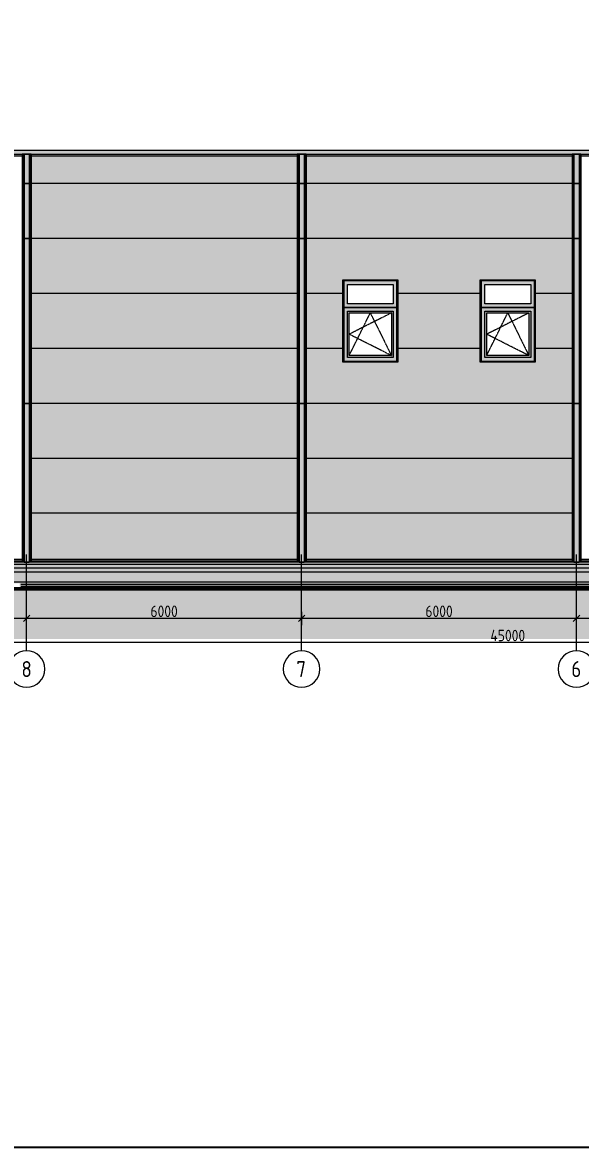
# Model space of a CAD drawing. Header units: millimetres. Extents: x 148937 to 2048786, y 870 to 351006.
# Drawn here: x 523319 to 535496, y 246432 to 270999 of the extents above; entities that cross this region are included whole.
import ezdxf

# ---------------------------------------------------------------- set-up
doc = ezdxf.new("R2010")
doc.units = ezdxf.units.MM
doc.linetypes.add('_ШПТ__20_т__2_5__Линия сетки', pattern=[25, 20, -2.5, 0, -2.5])
doc.linetypes.add('_ШТР__2__1_', pattern=[3, 2, -1])
doc.layers.get('Defpoints').update_dxf_attribs({"color": 4})
for name, color, linetype, lineweight, true_color in [('Каркас_Импост', 7, 'Continuous', 9, 0x0080c0), ('Линии', 7, 'Continuous', 9, 0x00a600), ('Монтажный зазор', 7, 'Continuous', 9, 0x808040), ('Окна', 7, 'Continuous', 9, 0x0080c0), ('Открывание', 7, '_ШТР__2__1_', 9, 0x373737)]:
    doc.layers.add(name, color=color, linetype=linetype, lineweight=lineweight, true_color=true_color)
for name, color, linetype, lineweight in [('Обобщенные модели', 7, 'Continuous', 18), ('Оси', 72, 'Continuous', 9), ('Перекрытия', 7, 'Continuous', 18), ('Размеры', 7, 'Continuous', 9), ('Стены', 7, 'Continuous', 18), ('Элементы узлов', 7, 'Continuous', 18)]:
    doc.layers.add(name, color=color, linetype=linetype, lineweight=lineweight)
doc.styles.add('GOST Common', font='GOST Common.ttf', dxfattribs={"width": 0.9, "height": 350})
doc.styles.add('GOST Common_1', font='GOST Common.ttf', dxfattribs={"width": 0.9, "height": 250})
doc.dimstyles.new('Основной_2_5_мм', dxfattribs={"dimscale": 304.8, "dimtxt": 251.428749, "dimasz": 0.463911, "dimexe": 0.492126, "dimexo": 0.492126, "dimgap": 0.098425, "dimtad": 1, "dimdec": 3, "dimrnd": 0.001, "dimdsep": 46, "dimtxsty": 'GOST Common_1', "dimblk1": 'OBLIQUE', "dimblk2": 'OBLIQUE', "dimsah": 1, "dimcen": 0.09, "dimdle": 0.492126, "dimazin": 2, "dimtfac": 1, "dimtdec": 4, "dimtix": 1, "dimtmove": 0, "dimatfit": 3, "dimfxl": 1, "dimtvp": 1, "dimtolj": 1, "dimtzin": 0, "dimlwd": 20, "dimlwe": 20, "dimarcsym": 2})
pattern_1 = [(236.31, (1066.07, 1244.6), (-1777.996, -3556.002), [641.07, -5769.6]), (236.31, (1101.63, 1137.9), (-1777.996, -3556.002), [384.64, -6026.03]), (236.31, (888.27, 1137.9), (-1777.996, -3556.002), [384.64, -6026.03])]

# ---------------------------------------------------------------- blocks, each defined once
blk = doc.blocks.new('102_Окно_1Створка_Ф_ГОСТ23166-99 - 1160х1750_1170_h-1445331-_О__Ф__10-1__Северный')
at = {"layer": 'Каркас_Импост', "true_color": 0xf7fbf5}
h = blk.add_hatch(color=7, dxfattribs=at)
h.paths.add_polyline_path([(-22239, 5995), (-21920, 5995), (-21920, 6575), (-23080, 6575), (-23080, 5995), (-22960, 5995)], flags=0)
h.paths.add_polyline_path([(-22960, 6075), (-23000, 6075), (-23000, 6495), (-22000, 6495), (-22000, 6075), (-22239, 6075)], flags=0)
h = blk.add_hatch(color=7, dxfattribs=at)
h.paths.add_polyline_path([(-22000, 4825), (-21920, 4825), (-21920, 5995), (-23080, 5995), (-23080, 4825), (-22040, 4825)], flags=0)
h.paths.add_polyline_path([(-23000, 4905), (-23000, 5915), (-22000, 5915), (-22000, 4905), (-22960, 4905)], flags=0)
h = blk.add_hatch(color=7, dxfattribs=at)
h.paths.add_polyline_path([(-23000, 4905), (-22000, 4905), (-22000, 5915), (-23000, 5915), (-23000, 5138)], flags=0)
h.paths.add_polyline_path([(-22888, 4945), (-22960, 4945), (-22960, 5875), (-22040, 5875), (-22040, 4945), (-22239, 4945)], flags=0)
at = {"layer": 'Монтажный зазор', "true_color": 0x7f7f7f}
h = blk.add_hatch(color=8, dxfattribs=at)
h.paths.add_polyline_path([(-23100, 4800), (-21900, 4800), (-21900, 6600), (-23100, 6600), (-23100, 4825)], flags=0)
h.paths.add_polyline_path([(-22960, 4825), (-23080, 4825), (-23080, 6575), (-21920, 6575), (-21920, 4825), (-22888, 4825)], flags=0)
at = {"layer": 'Монтажный зазор'}
h = blk.add_hatch(dxfattribs=at)
h.set_pattern_fill('FP_3', style=0, pattern_type=2)
h.set_pattern_definition(pattern_1)
h.paths.add_polyline_path([(-23000, 6075), (-22000, 6075), (-22000, 6495), (-23000, 6495), (-23000, 6300)], flags=0)
at = {"layer": 'Каркас_Импост', "color": 7}
for p, q in [((-23080, 6575), (-23080, 5995)), ((-21920, 6575), (-23080, 6575)), ((-23000, 6495), (-22000, 6495)), ((-23000, 6075), (-23000, 6495)), ((-22000, 6495), (-22000, 6075)), ((-21920, 5995), (-21920, 6575)), ((-23080, 5995), (-21920, 5995)), ((-23080, 5995), (-23080, 4825)), ((-21920, 5995), (-23080, 5995)), ((-22000, 6075), (-23000, 6075)), ((-23000, 5915), (-22000, 5915)), ((-23000, 4905), (-23000, 5915)), ((-22000, 5915), (-22000, 4905)), ((-21920, 4825), (-21920, 5995)), ((-22960, 5875), (-22040, 5875)), ((-22960, 4945), (-22960, 5875)), ((-22040, 5875), (-22040, 4945)), ((-22040, 4945), (-22960, 4945)), ((-23080, 4825), (-21920, 4825)), ((-22000, 4905), (-23000, 4905))]:
    blk.add_line(p, q, dxfattribs=at)
at = {"layer": 'Открывание', "color": 7}
for p, q in [((-22960, 4945), (-22500, 5875)), ((-22040, 5875), (-22960, 5410)), ((-22500, 5875), (-22040, 4945)), ((-22040, 4945), (-22960, 5410))]:
    blk.add_line(p, q, dxfattribs=at)
blk = doc.blocks.new('102_Окно_1Створка_Ф_ГОСТ23166-99 - 1160х1750_1170_h-V27-_О__Ф__10-1__Северный')
at = {"layer": 'Каркас_Импост', "true_color": 0xf7fbf5}
h = blk.add_hatch(color=7, dxfattribs=at)
h.paths.add_polyline_path([(-25960, 5995), (-24920, 5995), (-24920, 6575), (-26080, 6575), (-26080, 5995), (-26000, 5995)], flags=0)
h.paths.add_polyline_path([(-25960, 6075), (-26000, 6075), (-26000, 6495), (-25000, 6495), (-25000, 6075), (-25581, 6075)], flags=0)
h = blk.add_hatch(color=7, dxfattribs=at)
h.paths.add_polyline_path([(-26000, 4825), (-24920, 4825), (-24920, 5995), (-26080, 5995), (-26080, 4825), (-26030, 4825)], flags=0)
h.paths.add_polyline_path([(-26000, 4905), (-26000, 5915), (-25000, 5915), (-25000, 4905), (-25960, 4905)], flags=0)
h = blk.add_hatch(color=7, dxfattribs=at)
h.paths.add_polyline_path([(-26000, 4905), (-25000, 4905), (-25000, 5915), (-26000, 5915), (-26000, 5100)], flags=0)
h.paths.add_polyline_path([(-25960, 4945), (-25960, 5875), (-25040, 5875), (-25040, 4945), (-25481, 4945)], flags=0)
at = {"layer": 'Монтажный зазор', "true_color": 0x7f7f7f}
h = blk.add_hatch(color=8, dxfattribs=at)
h.paths.add_polyline_path([(-24925, 4800), (-24900, 4800), (-24900, 6600), (-26100, 6600), (-26100, 4800), (-24970, 4800)], flags=0)
h.paths.add_polyline_path([(-26075, 4825), (-26080, 4825), (-26080, 6575), (-24920, 6575), (-24920, 4825), (-26030, 4825)], flags=0)
at = {"layer": 'Монтажный зазор'}
h = blk.add_hatch(dxfattribs=at)
h.set_pattern_fill('FP_3', style=0, pattern_type=2)
h.set_pattern_definition(pattern_1)
h.paths.add_polyline_path([(-25581, 6075), (-25000, 6075), (-25000, 6495), (-26000, 6495), (-26000, 6075), (-25960, 6075)], flags=0)
at = {"layer": 'Каркас_Импост', "color": 7}
for p, q in [((-26080, 6575), (-26080, 5995)), ((-24920, 6575), (-26080, 6575)), ((-26000, 6495), (-25000, 6495)), ((-26000, 6075), (-26000, 6495)), ((-25000, 6495), (-25000, 6075)), ((-24920, 5995), (-24920, 6575)), ((-26080, 5995), (-24920, 5995)), ((-26080, 5995), (-26080, 4825)), ((-24920, 5995), (-26080, 5995)), ((-25000, 6075), (-26000, 6075)), ((-26000, 5915), (-25000, 5915)), ((-26000, 4905), (-26000, 5915)), ((-25000, 5915), (-25000, 4905)), ((-24920, 4825), (-24920, 5995)), ((-25960, 5875), (-25040, 5875)), ((-25960, 4945), (-25960, 5875)), ((-25040, 5875), (-25040, 4945)), ((-25040, 4945), (-25960, 4945)), ((-26080, 4825), (-24920, 4825)), ((-25000, 4905), (-26000, 4905))]:
    blk.add_line(p, q, dxfattribs=at)
at = {"layer": 'Открывание', "color": 7}
for p, q in [((-25960, 4945), (-25500, 5875)), ((-25040, 5875), (-25960, 5410)), ((-25500, 5875), (-25040, 4945)), ((-25040, 4945), (-25960, 5410))]:
    blk.add_line(p, q, dxfattribs=at)
blk = doc.blocks.new('190_ФЭ_Цоколь_Типовой - ФЭ-Ц1_140х80-1287199-_О__Ф__10-1__Северный')
at = {"layer": 'Обобщенные модели', "true_color": 0x9ea0a1}
h = blk.add_hatch(color=253, dxfattribs=at)
h.paths.add_polyline_path([(-33695, 482), (-33072, 482), (-33069, 491), (-33695, 491)], flags=0)
h.paths.add_polyline_path([(-11705, 482), (-11705, 491), (-14931, 491), (-14928, 482), (-11865, 482)], flags=0)
h.paths.add_polyline_path([(-15072, 482), (-15072, 482), (-15069, 491), (-20931, 491), (-20928, 482), (-17052, 482)], flags=0)
h.paths.add_polyline_path([(-32928, 482), (-27072, 482), (-27069, 491), (-32931, 491), (-32928, 482)], flags=0)
h.paths.add_polyline_path([(-26928, 482), (-21072, 482), (-21069, 491), (-26931, 491), (-26928, 482)], flags=0)
for points in [[(-11705, 491), (-11705, 492), (-11865, 491)], [(-26130, 435), (-11705, 435), (-11705, 452), (-14928, 452), (-14945, 435), (-15055, 435), (-15072, 452), (-20928, 452), (-20945, 435), (-21055, 435), (-21072, 452), (-26928, 452), (-26945, 435), (-27055, 435), (-27072, 452), (-32928, 452), (-32945, 435), (-33055, 435), (-33072, 452), (-33695, 452), (-33695, 435), (-26778, 435)], [(-33695, 385), (-11705, 385), (-11705, 435), (-33695, 435)], [(-22239, 305), (-11705, 305), (-11705, 385), (-33695, 385), (-33695, 305), (-24833, 305)], [(-11705, 225), (-11705, 305), (-33695, 305), (-33695, 225), (-11865, 225)]]:
    blk.add_hatch(color=253, dxfattribs=at).paths.add_polyline_path(points, flags=0)
h = blk.add_hatch(color=253, dxfattribs=at)
h.paths.add_polyline_path([(-33695, 452), (-33072, 452), (-33072, 482), (-33695, 482)], flags=0)
h.paths.add_polyline_path([(-11705, 452), (-11705, 482), (-14928, 482), (-14928, 452), (-11865, 452)], flags=0)
h.paths.add_polyline_path([(-15072, 452), (-15072, 452), (-15072, 482), (-20928, 482), (-20928, 452), (-15072, 452)], flags=0)
h.paths.add_polyline_path([(-32928, 452), (-27072, 452), (-27072, 482), (-32928, 482), (-32928, 452)], flags=0)
h.paths.add_polyline_path([(-21072, 452), (-21072, 452), (-21072, 482), (-26928, 482), (-26928, 452), (-21072, 452)], flags=0)
at = {"layer": 'Линии', "color": 7, "lineweight": 18}
for p, q in [((-33695, 491), (-33695, 492)), ((-33098, 492), (-33695, 492)), ((-33695, 482), (-33695, 491)), ((-27098, 492), (-32902, 492)), ((-21098, 492), (-26902, 492)), ((-15098, 492), (-20902, 492)), ((-11705, 492), (-14902, 492)), ((-11705, 492), (-11705, 491)), ((-11705, 491), (-11705, 482)), ((-33695, 482), (-33695, 452)), ((-33695, 435), (-33695, 452)), ((-33695, 385), (-33695, 435)), ((-33695, 315), (-33695, 385)), ((-33695, 305), (-33695, 315)), ((-33695, 305), (-33695, 225)), ((-11705, 452), (-11705, 482)), ((-11705, 452), (-11705, 435)), ((-11705, 435), (-11705, 385)), ((-11705, 385), (-11705, 315)), ((-11705, 315), (-11705, 305)), ((-11705, 225), (-11705, 305)), ((-33695, 225), (-11705, 225))]:
    blk.add_line(p, q, dxfattribs=at)
at = {"layer": 'Обобщенные модели'}
for p, q in [((-33069, 491), (-33695, 491)), ((-27069, 491), (-32931, 491)), ((-21069, 491), (-26931, 491)), ((-15069, 491), (-20931, 491)), ((-11705, 491), (-14931, 491)), ((-33072, 482), (-33695, 482)), ((-33695, 452), (-33072, 452)), ((-11705, 435), (-33695, 435)), ((-11705, 385), (-33695, 385)), ((-11705, 305), (-33695, 305)), ((-27072, 482), (-32928, 482)), ((-32928, 452), (-27072, 452)), ((-21072, 482), (-26928, 482)), ((-26928, 452), (-21072, 452)), ((-15072, 482), (-20928, 482)), ((-20928, 452), (-15072, 452)), ((-11705, 482), (-14928, 482)), ((-14928, 452), (-11705, 452))]:
    blk.add_line(p, q, dxfattribs=at)
blk = doc.blocks.new('190_ФЭ_Стена_Стык вертикальный - ФЭ-C1_110-1292203-_О__Ф__10-1__Северный')
at = {"layer": 'Обобщенные модели', "true_color": 0xcfd0cf}
for points in [[(-39072, 492), (-39072, 3900), (-39098, 3900), (-39098, 492)], [(-39055, 435), (-39055, 3900), (-39072, 3900), (-39072, 492), (-39069, 491), (-39072, 482), (-39072, 452), (-39060, 440)], [(-38945, 435), (-38945, 3900), (-39055, 3900), (-39055, 435), (-38990, 435)], [(-38945, 435), (-38928, 452), (-38928, 482), (-38931, 491), (-38928, 492), (-38928, 3900), (-38945, 3900), (-38945, 440)], [(-38902, 492), (-38902, 3900), (-38928, 3900), (-38928, 492)]]:
    blk.add_hatch(color=254, dxfattribs=at).paths.add_polyline_path(points, flags=0)
at = {"layer": 'Линии', "color": 7, "lineweight": 18}
for p, q in [((-39072, 3900), (-39098, 3900)), ((-39098, 3900), (-39098, 491)), ((-39055, 3900), (-39072, 3900)), ((-38945, 3900), (-39055, 3900)), ((-38928, 3900), (-38945, 3900)), ((-38902, 3900), (-38928, 3900)), ((-38902, 3900), (-38902, 491)), ((-39098, 482), (-39098, 452)), ((-39098, 452), (-39072, 452)), ((-39072, 452), (-39055, 435)), ((-39055, 435), (-38945, 435)), ((-38945, 435), (-38928, 452)), ((-38928, 452), (-38902, 452)), ((-38902, 482), (-38902, 452))]:
    blk.add_line(p, q, dxfattribs=at)
at = {"layer": 'Обобщенные модели'}
for p, q in [((-39072, 3900), (-39072, 491)), ((-39055, 3900), (-39055, 435)), ((-38945, 3900), (-38945, 435)), ((-38928, 3900), (-38928, 491)), ((-39072, 482), (-39072, 452)), ((-38928, 482), (-38928, 452))]:
    blk.add_line(p, q, dxfattribs=at)
blk = doc.blocks.new('190_ФЭ_Стена_Стык вертикальный - ФЭ-C1_110-1291943-_О__Ф__10-1__Северный')
at = {"layer": 'Обобщенные модели', "true_color": 0xcfd0cf}
for points in [[(-39072, 7500), (-39072, 8700), (-39098, 8700), (-39097, 7500), (-39088, 7500)], [(-39055, 7500), (-39055, 8700), (-39072, 8700), (-39072, 7500)], [(-38945, 7500), (-38945, 8700), (-39055, 8700), (-39055, 7500), (-38990, 7500)], [(-38945, 7500), (-38928, 7500), (-38928, 8700), (-38945, 8700), (-38945, 8661)], [(-38902, 7500), (-38902, 8700), (-38928, 8700), (-38928, 7500), (-38903, 7500)]]:
    blk.add_hatch(color=254, dxfattribs=at).paths.add_polyline_path(points, flags=0)
at = {"layer": 'Линии', "color": 7, "lineweight": 18}
for p, q in [((-39072, 8700), (-39098, 8700)), ((-39098, 8700), (-39098, 7500)), ((-39055, 8700), (-39072, 8700)), ((-38945, 8700), (-39055, 8700)), ((-38928, 8700), (-38945, 8700)), ((-38902, 8700), (-38928, 8700)), ((-38902, 8700), (-38902, 7500)), ((-39098, 7500), (-39072, 7500)), ((-39072, 7500), (-39055, 7500)), ((-39055, 7500), (-38945, 7500)), ((-38945, 7500), (-38928, 7500)), ((-38928, 7500), (-38902, 7500))]:
    blk.add_line(p, q, dxfattribs=at)
at = {"layer": 'Обобщенные модели'}
for p, q in [((-39072, 8700), (-39072, 7500)), ((-39055, 8700), (-39055, 7500)), ((-38945, 8700), (-38945, 7500)), ((-38928, 8700), (-38928, 7500))]:
    blk.add_line(p, q, dxfattribs=at)
blk = doc.blocks.new('190_ФЭ_Стена_Стык вертикальный - ФЭ-C1_110-1292370-_О__Ф__10-1__Северный')
at = {"layer": 'Обобщенные модели', "true_color": 0xcfd0cf}
for points in [[(-39072, 3900), (-39072, 7500), (-39098, 7500), (-39098, 3900)], [(-39055, 3900), (-39055, 7500), (-39072, 7500), (-39072, 3900)], [(-38945, 3900), (-38945, 7500), (-39055, 7500), (-39055, 3900), (-38990, 3900)], [(-38928, 3900), (-38928, 7500), (-38945, 7500), (-38945, 3900)], [(-38902, 3900), (-38902, 7500), (-38928, 7500), (-38928, 3900)]]:
    blk.add_hatch(color=254, dxfattribs=at).paths.add_polyline_path(points, flags=0)
at = {"layer": 'Линии', "color": 7, "lineweight": 18}
for p, q in [((-39072, 7500), (-39098, 7500)), ((-39098, 7500), (-39098, 3900)), ((-39055, 7500), (-39072, 7500)), ((-38945, 7500), (-39055, 7500)), ((-38928, 7500), (-38945, 7500)), ((-38902, 7500), (-38928, 7500)), ((-38902, 7500), (-38902, 3900)), ((-39098, 3900), (-39072, 3900)), ((-39072, 3900), (-39055, 3900)), ((-39055, 3900), (-38945, 3900)), ((-38945, 3900), (-38928, 3900)), ((-38928, 3900), (-38902, 3900))]:
    blk.add_line(p, q, dxfattribs=at)
at = {"layer": 'Обобщенные модели'}
for p, q in [((-39072, 7500), (-39072, 3900)), ((-39055, 7500), (-39055, 3900)), ((-38945, 7500), (-38945, 3900)), ((-38928, 7500), (-38928, 3900))]:
    blk.add_line(p, q, dxfattribs=at)
blk = doc.blocks.new('190_ФЭ_Стена_Стык вертикальный - ФЭ-C1_110-1306445-_О__Ф__10-1__Северный')
at = {"layer": 'Обобщенные модели', "true_color": 0xcfd0cf}
for points in [[(-39055, 8700), (-39055, 9340), (-39072, 9340), (-39072, 8700)], [(-38945, 8700), (-38945, 9340), (-39055, 9340), (-39055, 8700), (-38990, 8700)], [(-38928, 8700), (-38928, 9340), (-38945, 9340), (-38945, 8700)], [(-39072, 8700), (-39072, 9307), (-39098, 9307), (-39098, 8700)], [(-38902, 8700), (-38902, 9307), (-38928, 9307), (-38928, 8700)]]:
    blk.add_hatch(color=254, dxfattribs=at).paths.add_polyline_path(points, flags=0)
at = {"layer": 'Линии', "color": 7, "lineweight": 18}
for p, q in [((-39072, 9340), (-39098, 9340)), ((-39098, 9340), (-39098, 8700)), ((-39055, 9340), (-39072, 9340)), ((-38945, 9340), (-39055, 9340)), ((-38928, 9340), (-38945, 9340)), ((-38902, 9340), (-38928, 9340)), ((-38902, 9340), (-38902, 8700)), ((-39098, 8700), (-39072, 8700)), ((-39072, 8700), (-39055, 8700)), ((-39055, 8700), (-38945, 8700)), ((-38945, 8700), (-38928, 8700)), ((-38928, 8700), (-38902, 8700))]:
    blk.add_line(p, q, dxfattribs=at)
at = {"layer": 'Обобщенные модели'}
for p, q in [((-39072, 9340), (-39072, 8700)), ((-39055, 9340), (-39055, 8700)), ((-38945, 9340), (-38945, 8700)), ((-38928, 9340), (-38928, 8700))]:
    blk.add_line(p, q, dxfattribs=at)
blk = doc.blocks.new('190_ФЭ_Парапет_Сэндвич - ФЭ-К1_150-1300843-_О__Ф__10-1__Северный')
at = {"layer": 'Обобщенные модели', "true_color": 0xcfd0cf}
for points in [[(-15755, 9340), (-14705, 9340), (-14705, 9420), (-45295, 9420), (-45295, 9340), (-17052, 9340)], [(-32614, 9307), (-27072, 9307), (-27072, 9340), (-26928, 9340), (-26928, 9307), (-21072, 9307), (-21072, 9340), (-20928, 9340), (-20928, 9307), (-15072, 9307), (-15072, 9340), (-45048, 9340), (-45048, 9307), (-39072, 9307), (-39072, 9340), (-38928, 9340), (-38928, 9307), (-33072, 9307), (-33072, 9340), (-32928, 9340), (-32928, 9307)]]:
    blk.add_hatch(color=254, dxfattribs=at).paths.add_polyline_path(points, flags=0)
at = {"layer": 'Линии', "color": 7, "lineweight": 18}
for p, q in [((-14705, 9420), (-45295, 9420)), ((-45295, 9340), (-14705, 9340)), ((-38928, 9307), (-33072, 9307)), ((-32928, 9307), (-27072, 9307)), ((-26928, 9307), (-21072, 9307)), ((-20928, 9307), (-15072, 9307))]:
    blk.add_line(p, q, dxfattribs=at)
blk = doc.blocks.new('Ось сетки - Круг_Ø8 мм-6577-_О__Ф__10-1__Северный')
at = {"layer": 'Оси', "lineweight": 20}
for start, end in [(360, 180), (180, 360)]:
    blk.add_arc((0, -1900), 400, start, end, dxfattribs=at)
blk = doc.blocks.new('_Oblique')
at = {"color": 0, "linetype": 'ByBlock', "lineweight": -2}
blk.add_line((-0.5, -0.5), (0.5, 0.5), dxfattribs=at)
blk = doc.blocks.new('*D401')
at = {"layer": 'Defpoints', "color": 0, "transparency": 16777216}
for p in [(529409, 258281), (529409, 257986), (535409, 257886)]:
    blk.add_point(p, dxfattribs=at)
at = {"layer": 'Размеры', "color": 0, "lineweight": 20, "transparency": 16777216}
for p, q in [((535559, 257986), (529259, 257986)), ((529409, 258131), (529409, 257836)), ((535409, 258036), (535409, 258136))]:
    blk.add_line(p, q, dxfattribs=at)
at = {"layer": 'Размеры', "color": 0, "lineweight": 20, "transparency": 16777216, "xscale": 141.4, "yscale": 141.4, "zscale": 141.4, "rotation": 180}
blk.add_blockref('_Oblique', (529409, 257986), dxfattribs=at)
at = {"layer": 'Размеры', "color": 0, "lineweight": 20, "transparency": 16777216, "xscale": 141.4, "yscale": 141.4, "zscale": 141.4}
blk.add_blockref('_Oblique', (535409, 257986), dxfattribs=at)
at = {"layer": 'Размеры', "color": 0, "lineweight": 20, "transparency": 16777216, "insert": (532409, 258141), "char_height": 250, "width": 756.84, "attachment_point": 5, "style": 'GOST Common_1'}
blk.add_mtext('\\A1;6000', dxfattribs=at)
blk = doc.blocks.new('*D402')
at = {"layer": 'Defpoints', "color": 0, "transparency": 16777216}
for p in [(529409, 258281), (523409, 257986), (523409, 257886)]:
    blk.add_point(p, dxfattribs=at)
at = {"layer": 'Размеры', "color": 0, "lineweight": 20, "transparency": 16777216}
for p, q in [((529559, 257986), (523259, 257986)), ((523409, 258036), (523409, 258136)), ((529409, 258131), (529409, 257836))]:
    blk.add_line(p, q, dxfattribs=at)
at = {"layer": 'Размеры', "color": 0, "lineweight": 20, "transparency": 16777216, "xscale": 141.4, "yscale": 141.4, "zscale": 141.4, "rotation": 180}
blk.add_blockref('_Oblique', (523409, 257986), dxfattribs=at)
at = {"layer": 'Размеры', "color": 0, "lineweight": 20, "transparency": 16777216, "xscale": 141.4, "yscale": 141.4, "zscale": 141.4}
blk.add_blockref('_Oblique', (529409, 257986), dxfattribs=at)
at = {"layer": 'Размеры', "color": 0, "lineweight": 20, "transparency": 16777216, "insert": (526409, 258141), "char_height": 250, "width": 756.84, "attachment_point": 5, "style": 'GOST Common_1'}
blk.add_mtext('\\A1;6000', dxfattribs=at)
blk = doc.blocks.new('*D403')
at = {"layer": 'Defpoints', "color": 0, "transparency": 16777216}
for p in [(517409, 258281), (517409, 257986), (523409, 257886)]:
    blk.add_point(p, dxfattribs=at)
at = {"layer": 'Размеры', "color": 0, "lineweight": 20, "transparency": 16777216}
for p, q in [((523559, 257986), (517259, 257986)), ((517409, 258131), (517409, 257836)), ((523409, 258036), (523409, 258136))]:
    blk.add_line(p, q, dxfattribs=at)
at = {"layer": 'Размеры', "color": 0, "lineweight": 20, "transparency": 16777216, "xscale": 141.4, "yscale": 141.4, "zscale": 141.4, "rotation": 180}
blk.add_blockref('_Oblique', (517409, 257986), dxfattribs=at)
at = {"layer": 'Размеры', "color": 0, "lineweight": 20, "transparency": 16777216, "xscale": 141.4, "yscale": 141.4, "zscale": 141.4}
blk.add_blockref('_Oblique', (523409, 257986), dxfattribs=at)
at = {"layer": 'Размеры', "color": 0, "lineweight": 20, "transparency": 16777216, "insert": (520409, 258141), "char_height": 250, "width": 756.84, "attachment_point": 5, "style": 'GOST Common_1'}
blk.add_mtext('\\A1;6000', dxfattribs=at)
blk = doc.blocks.new('*D405')
at = {"layer": 'Defpoints', "color": 0, "transparency": 16777216}
for p in [(511409, 257458), (511409, 257358), (556409, 257358)]:
    blk.add_point(p, dxfattribs=at)
at = {"layer": 'Размеры', "color": 0, "lineweight": 20, "transparency": 16777216}
for p, q in [((511409, 257508), (511409, 257608)), ((556409, 257508), (556409, 257608)), ((556559, 257458), (511259, 257458))]:
    blk.add_line(p, q, dxfattribs=at)
at = {"layer": 'Размеры', "color": 0, "lineweight": 20, "transparency": 16777216, "xscale": 141.4, "yscale": 141.4, "zscale": 141.4, "rotation": 180}
blk.add_blockref('_Oblique', (511409, 257458), dxfattribs=at)
at = {"layer": 'Размеры', "color": 0, "lineweight": 20, "transparency": 16777216, "xscale": 141.4, "yscale": 141.4, "zscale": 141.4}
blk.add_blockref('_Oblique', (556409, 257458), dxfattribs=at)
at = {"layer": 'Размеры', "color": 0, "lineweight": 20, "transparency": 16777216, "insert": (533909, 257613), "char_height": 250, "width": 971.62, "attachment_point": 5, "style": 'GOST Common_1'}
blk.add_mtext('\\A1;45000', dxfattribs=at)
blk = doc.blocks.new('*D413')
at = {"layer": 'Defpoints', "color": 0, "transparency": 16777216}
for p in [(535409, 257986), (535409, 257986), (538309, 257886)]:
    blk.add_point(p, dxfattribs=at)
at = {"layer": 'Размеры', "color": 0, "lineweight": 20, "transparency": 16777216}
for p, q in [((538459, 257986), (535259, 257986)), ((538309, 258036), (538309, 258136))]:
    blk.add_line(p, q, dxfattribs=at)
at = {"layer": 'Размеры', "color": 0, "lineweight": 20, "transparency": 16777216, "xscale": 141.4, "yscale": 141.4, "zscale": 141.4, "rotation": 180}
blk.add_blockref('_Oblique', (535409, 257986), dxfattribs=at)
at = {"layer": 'Размеры', "color": 0, "lineweight": 20, "transparency": 16777216, "xscale": 141.4, "yscale": 141.4, "zscale": 141.4}
blk.add_blockref('_Oblique', (538309, 257986), dxfattribs=at)
at = {"layer": 'Размеры', "color": 0, "lineweight": 20, "transparency": 16777216, "insert": (536859, 258141), "char_height": 250, "width": 756.84, "attachment_point": 5, "style": 'GOST Common_1'}
blk.add_mtext('\\A1;2900', dxfattribs=at)

msp = doc.modelspace()

# ---------------------------------------------------------------- hatches: boundary and pattern name
at = {"layer": 'Перекрытия', "true_color": 0xb9d0cb}
for points in [[(534169.4156, 258681.38058), (544138.7033, 258681.38058), (544138.7033, 258731.38058), (523278.7033, 258731.38058), (523278.7033, 258681.38058), (531575.8167, 258681.38058)], [(534169.4156, 258631.42749), (544138.7033, 258631.42749), (544138.7033, 258681.38058), (523278.7033, 258681.38058), (523278.7033, 258631.42749), (534090.20788, 258631.42749)]]:
    msp.add_hatch(color=9, dxfattribs=at).paths.add_polyline_path(points, flags=0)
at = {"layer": 'Стены', "true_color": 0xcfd0cf}
for points in [[(528982.2178, 267481.38058), (529310.7033, 267481.38058), (529310.7033, 268088.51612), (523506.7033, 268088.51612), (523506.7033, 267481.38058), (523795.02, 267481.38058)], [(534169.4156, 267481.38058), (535310.7033, 267481.38058), (535310.7033, 268088.51612), (529506.7033, 268088.51612), (529506.7033, 267481.38058), (531575.8167, 267481.38058)], [(523506.7033, 266281.38058), (529310.7033, 266281.38058), (529310.7033, 267481.38058), (523506.7033, 267481.38058), (523506.7033, 267442.15475)], [(531575.8167, 266281.38058), (535310.7033, 266281.38058), (535310.7033, 267481.38058), (529506.7033, 267481.38058), (529506.7033, 266281.38058)], [(523795.02, 265081.38058), (529310.7033, 265081.38058), (529310.7033, 266281.38058), (523506.7033, 266281.38058), (523506.7033, 265081.38058)], [(529506.7033, 265081.38058), (530308.7033, 265081.38058), (530308.7033, 265381.38058), (531508.7033, 265381.38058), (531508.7033, 265081.38058), (533308.7033, 265081.38058), (533308.7033, 265381.38058), (534508.7033, 265381.38058), (534508.7033, 265081.38058), (535310.7033, 265081.38058), (535310.7033, 266281.38058), (529506.7033, 266281.38058), (529506.7033, 265111.0435)], [(528982.2178, 263881.38058), (529310.7033, 263881.38058), (529310.7033, 265081.38058), (523506.7033, 265081.38058), (523506.7033, 263881.38058), (523795.02, 263881.38058)], [(528982.2178, 262681.38058), (529310.7033, 262681.38058), (529310.7033, 263881.38058), (523506.7033, 263881.38058), (523506.7033, 262681.38058), (523795.02, 262681.38058)], [(535310.7033, 262681.38058), (535310.7033, 263881.38058), (534508.7033, 263881.38058), (534508.7033, 263581.38058), (533308.7033, 263581.38058), (533308.7033, 263881.38058), (531508.7033, 263881.38058), (531508.7033, 263581.38058), (530308.7033, 263581.38058), (530308.7033, 263881.38058), (529506.7033, 263881.38058), (529506.7033, 262681.38058), (534817.81532, 262681.38058)], [(523506.7033, 261481.38058), (529310.7033, 261481.38058), (529310.7033, 262681.38058), (523506.7033, 262681.38058), (523506.7033, 261961.62071)], [(531575.8167, 261481.38058), (535310.7033, 261481.38058), (535310.7033, 262681.38058), (529506.7033, 262681.38058), (529506.7033, 261481.38058), (530279.01725, 261481.38058)], [(523795.02, 260281.38058), (529310.7033, 260281.38058), (529310.7033, 261481.38058), (523506.7033, 261481.38058), (523506.7033, 260281.38058)], [(531575.8167, 260281.38058), (535310.7033, 260281.38058), (535310.7033, 261481.38058), (529506.7033, 261481.38058), (529506.7033, 260281.38058)], [(523795.02, 259273.57808), (529310.7033, 259273.57808), (529310.7033, 260281.38058), (523506.7033, 260281.38058), (523506.7033, 259273.57808)], [(529630.61752, 259273.57808), (535310.7033, 259273.57808), (535310.7033, 260281.38058), (529506.7033, 260281.38058), (529506.7033, 259273.57808)]]:
    msp.add_hatch(color=254, dxfattribs=at).paths.add_polyline_path(points, flags=0)
h = msp.add_hatch(color=254, dxfattribs=at)
h.paths.add_polyline_path([(533308.7033, 263881.38058), (533308.7033, 265081.38058), (531508.7033, 265081.38058), (531508.7033, 263881.38058), (532872.61615, 263881.38058)], flags=0)
h.paths.add_polyline_path([(529533.2033, 263881.38058), (530308.7033, 263881.38058), (530308.7033, 265081.38058), (529506.7033, 265081.38058), (529506.7033, 263881.38058)], flags=0)
h.paths.add_polyline_path([(535310.7033, 263881.38058), (535310.7033, 265081.38058), (534508.7033, 265081.38058), (534508.7033, 263881.38058), (535284.2033, 263881.38058)], flags=0)
at = {"layer": 'Стены', "true_color": 0x9ea0a1}
msp.add_hatch(color=253, dxfattribs=at).paths.add_polyline_path([(534169.4156, 258781.38058), (544703.7033, 258781.38058), (544703.7033, 259006.38058), (522713.7033, 259006.38058), (522713.7033, 258781.38058), (531575.8167, 258781.38058)], flags=0)
at = {"layer": 'Стены', "true_color": 0xbabfc5}
msp.add_hatch(color=9, dxfattribs=at).paths.add_polyline_path([(544138.7033, 258681.38058), (544158.7033, 258681.38058), (544158.7033, 258751.38058), (544703.7033, 258751.38058), (544703.7033, 258781.38058), (522713.7033, 258781.38058), (522713.7033, 258751.38058), (523258.7033, 258751.38058), (523258.7033, 258681.38058), (523278.7033, 258681.38058), (523278.7033, 258731.38058), (544138.7033, 258731.38058)], flags=0)
at = {"layer": 'Элементы узлов', "true_color": 0xffffff}
msp.add_hatch(color=7, dxfattribs=at).paths.add_polyline_path([(509401.42492, 257534.26902), (558911.0832, 257534.26902), (558911.0832, 258631.32983), (509401.42492, 258631.32983), (509401.42492, 258481.28292)], flags=0)

# ---------------------------------------------------------------- linework, layer by layer
at = {"color": 3}
msp.add_lwpolyline([(494549.10833, 351006.44095), (642718.89428, 351006.44095), (642718.89428, 246432.46935), (494549.10833, 246432.46935)], close=True, dxfattribs=at)
at = {"layer": 'Линии', "color": 7, "lineweight": 18}
for p, q in [((529310.7033, 267481.38058), (523506.7033, 267481.38058)), ((535310.7033, 267481.38058), (529506.7033, 267481.38058)), ((529310.7033, 266281.38058), (523506.7033, 266281.38058)), ((535310.7033, 266281.38058), (529506.7033, 266281.38058)), ((530308.7033, 263581.38058), (530308.7033, 265381.38058)), ((530308.7033, 265381.38058), (531508.7033, 265381.38058)), ((531508.7033, 265381.38058), (531508.7033, 263581.38058)), ((533308.7033, 263581.38058), (533308.7033, 265381.38058)), ((533308.7033, 265381.38058), (534508.7033, 265381.38058)), ((534508.7033, 265381.38058), (534508.7033, 263581.38058)), ((529310.7033, 265081.38058), (523506.7033, 265081.38058)), ((530308.7033, 265081.38058), (529506.7033, 265081.38058)), ((533308.7033, 265081.38058), (531508.7033, 265081.38058)), ((535310.7033, 265081.38058), (534508.7033, 265081.38058)), ((529310.7033, 263881.38058), (523506.7033, 263881.38058)), ((530308.7033, 263881.38058), (529506.7033, 263881.38058)), ((533308.7033, 263881.38058), (531508.7033, 263881.38058)), ((535310.7033, 263881.38058), (534508.7033, 263881.38058)), ((531508.7033, 263581.38058), (530308.7033, 263581.38058)), ((534508.7033, 263581.38058), (533308.7033, 263581.38058)), ((529310.7033, 262681.38058), (523506.7033, 262681.38058)), ((535310.7033, 262681.38058), (529506.7033, 262681.38058)), ((529310.7033, 261481.38058), (523506.7033, 261481.38058)), ((535310.7033, 261481.38058), (529506.7033, 261481.38058)), ((529310.7033, 260281.38058), (523506.7033, 260281.38058)), ((535310.7033, 260281.38058), (529506.7033, 260281.38058)), ((522713.7033, 258781.38058), (544703.7033, 258781.38058)), ((523278.7033, 258731.38058), (544138.7033, 258731.38058))]:
    msp.add_line(p, q, dxfattribs=at)
at = {"layer": 'Линии', "color": 7, "lineweight": 50}
msp.add_line((558910.51684, 258631.42749), (509400.85857, 258631.42749), dxfattribs=at)
at = {"layer": 'Оси', "linetype": '_ШПТ__20_т__2_5__Линия сетки'}
for p, q in [((523408.7033, 257281.38058), (523408.7033, 259381.38058)), ((529408.7033, 257281.38058), (529408.7033, 259381.38058)), ((535408.7033, 257281.38058), (535408.7033, 259381.38058))]:
    msp.add_line(p, q, dxfattribs=at)
at = {"layer": 'Перекрытия'}
msp.add_line((544138.7033, 258681.38058), (523278.7033, 258681.38058), dxfattribs=at)

# ---------------------------------------------------------------- block references
at = {"layer": 'Обобщенные модели'}
for name, p in [('190_ФЭ_Парапет_Сэндвич - ФЭ-К1_150-1300843-_О__Ф__10-1__Северный', (556408.7033, 258781.38058)), ('190_ФЭ_Стена_Стык вертикальный - ФЭ-C1_110-1306445-_О__Ф__10-1__Северный', (562408.7033, 258781.38058)), ('190_ФЭ_Стена_Стык вертикальный - ФЭ-C1_110-1306445-_О__Ф__10-1__Северный', (568408.7033, 258781.38058)), ('190_ФЭ_Стена_Стык вертикальный - ФЭ-C1_110-1306445-_О__Ф__10-1__Северный', (574408.7033, 258781.38058)), ('190_ФЭ_Стена_Стык вертикальный - ФЭ-C1_110-1291943-_О__Ф__10-1__Северный', (562408.7033, 258781.38058)), ('190_ФЭ_Стена_Стык вертикальный - ФЭ-C1_110-1291943-_О__Ф__10-1__Северный', (568408.7033, 258781.38058)), ('190_ФЭ_Стена_Стык вертикальный - ФЭ-C1_110-1291943-_О__Ф__10-1__Северный', (574408.7033, 258781.38058)), ('190_ФЭ_Стена_Стык вертикальный - ФЭ-C1_110-1292370-_О__Ф__10-1__Северный', (562408.7033, 258781.38058)), ('190_ФЭ_Стена_Стык вертикальный - ФЭ-C1_110-1292370-_О__Ф__10-1__Северный', (568408.7033, 258781.38058)), ('190_ФЭ_Стена_Стык вертикальный - ФЭ-C1_110-1292370-_О__Ф__10-1__Северный', (574408.7033, 258781.38058)), ('190_ФЭ_Стена_Стык вертикальный - ФЭ-C1_110-1292203-_О__Ф__10-1__Северный', (562408.7033, 258781.38058)), ('190_ФЭ_Стена_Стык вертикальный - ФЭ-C1_110-1292203-_О__Ф__10-1__Северный', (568408.7033, 258781.38058)), ('190_ФЭ_Стена_Стык вертикальный - ФЭ-C1_110-1292203-_О__Ф__10-1__Северный', (574408.7033, 258781.38058)), ('190_ФЭ_Цоколь_Типовой - ФЭ-Ц1_140х80-1287199-_О__Ф__10-1__Северный', (556408.7033, 258781.38058))]:
    msp.add_blockref(name, p, dxfattribs=at)
at = {"layer": 'Окна', "color": 7}
for name in ['102_Окно_1Створка_Ф_ГОСТ23166-99 - 1160х1750_1170_h-V27-_О__Ф__10-1__Северный', '102_Окно_1Створка_Ф_ГОСТ23166-99 - 1160х1750_1170_h-1445331-_О__Ф__10-1__Северный']:
    msp.add_blockref(name, (556408.7033, 258781.38058), dxfattribs=at)
at = {"layer": 'Оси', "lineweight": 20}
for p in [(523408.7033, 258781.38058), (529408.7033, 258781.38058), (535408.7033, 258781.38058)]:
    msp.add_blockref('Ось сетки - Круг_Ø8 мм-6577-_О__Ф__10-1__Северный', p, dxfattribs=at)

# ---------------------------------------------------------------- texts
at = {"layer": 'Оси', "char_height": 350, "width": 274.177125, "attachment_point": 1, "style": 'GOST Common'}
for s, insert in [('\\fGOST Common|b0|i0|c204|p34|;\\W.9;8', (523294.92264, 257053.91394)), ('\\fGOST Common|b0|i0|c204|p34|;\\W.9;7', (529294.92264, 257053.91394)), ('\\fGOST Common|b0|i0|c204|p34|;\\W.9;6', (535294.92264, 257053.91394))]:
    msp.add_mtext(s, dxfattribs=dict(at, insert=insert))

# ---------------------------------------------------------------- dimensions: what is measured, and where the dimension line sits
at = {"layer": 'Размеры', "lineweight": 20}
for base, p1, p2, override, picture, middle in [((517408.7033, 257985.79497), (523408.7033, 257885.81007), (517408.7033, 258281.38058), {"dimpost": '<>', "dimfxl": 6013.02553}, '*D403', (520408.7033, 258140.79497)), ((523408.7033, 257985.79497), (529408.7033, 258281.38058), (523408.7033, 257885.81007), {"dimpost": '<>', "dimfxl": 6013.02553}, '*D402', (526408.7033, 258140.79497)), ((529408.7033, 257985.79497), (535408.7033, 257885.81007), (529408.7033, 258281.38058), {"dimpost": '<>', "dimfxl": 6013.02553}, '*D401', (532408.7033, 258140.79497)), ((535408.7033, 257985.79497), (538308.7033, 257885.81007), (535408.7033, 257985.79497), {"dimpost": '<>', "dimfxl": 6000}, '*D413', (536858.7033, 258140.79497)), ((511408.7033, 257457.74103), (556408.7033, 257357.75614), (511408.7033, 257357.75614), {"dimpost": '<>', "dimfxl": 45000}, '*D405', (533908.7033, 257612.74103))]:
    dim = msp.add_linear_dim(base=base, p1=p1, p2=p2, dimstyle='Основной_2_5_мм', override=override, dxfattribs=at)
    dim.commit()
    dim.dimension.update_dxf_attribs({"geometry": picture, "text_midpoint": middle})

doc.saveas('drawing.dxf')
